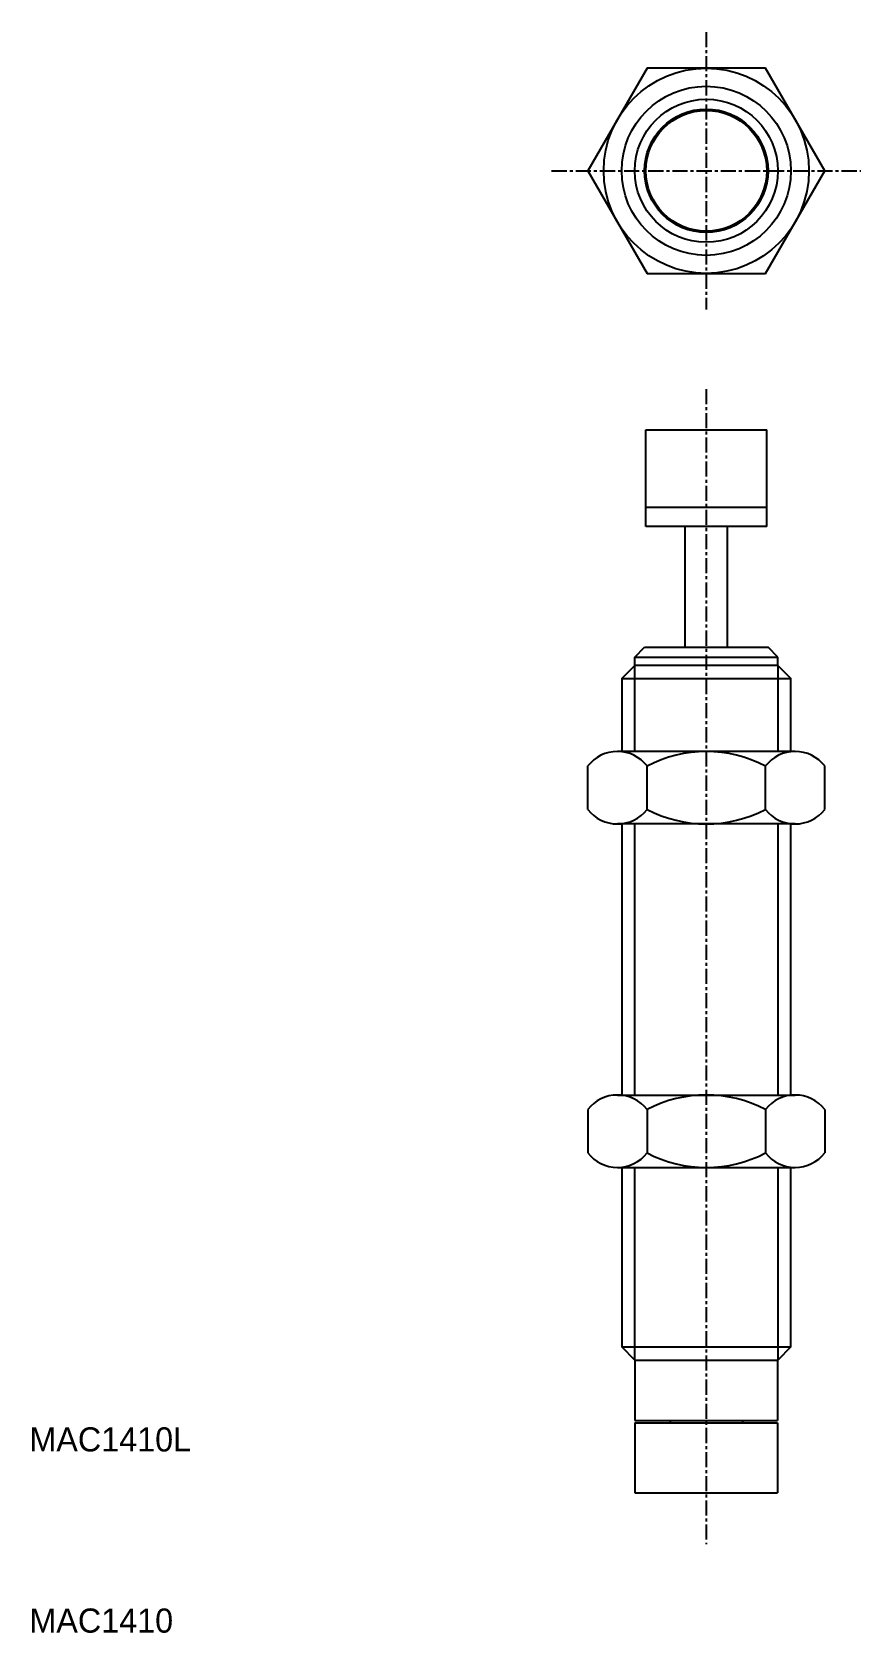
# Model space of a CAD drawing. Extents: x -6 to 63, y 7 to 139.
import ezdxf

# ---------------------------------------------------------------- set-up
doc = ezdxf.new("R2010")
doc.units = 0
doc.linetypes.add('CENTER', pattern=[2, 1.25, -0.25, 0.25, -0.25])
doc.layers.get('0').update_dxf_attribs({"linetype": 'CONTINUOUS'})
doc.layers.add('CENTER', color=1, linetype='CENTER')

msp = doc.modelspace()

# ---------------------------------------------------------------- linework, layer by layer
at = {"color": 7, "linetype": 'CONTINUOUS'}
for p, q in [((45.1, 136.04), (40.2, 127.55)), ((54.9, 136.04), (45.1, 136.04)), ((59.8, 127.55), (54.9, 136.04)), ((40.2, 127.55), (45.1, 119.06)), ((54.9, 119.06), (59.8, 127.55)), ((45.1, 119.06), (54.9, 119.06)), ((45, 106.1), (55, 106.1)), ((45, 98.1), (45, 106.1)), ((55, 98.1), (55, 106.1)), ((45, 99.7), (55, 99.7)), ((55, 98.1), (45, 98.1)), ((48.25, 88.1), (48.25, 98.1)), ((51.75, 88.1), (51.75, 98.1)), ((44.08, 87.29), (44.89, 88.1)), ((44.89, 88.1), (55.11, 88.1)), ((55.92, 87.29), (55.11, 88.1)), ((43, 85.52), (44.08, 86.6)), ((44.08, 87.29), (55.92, 87.29)), ((44.08, 86.6), (44.08, 87.29)), ((55.92, 86.6), (44.08, 86.6)), ((55.92, 86.6), (55.92, 87.29)), ((55.92, 86.6), (57, 85.52)), ((43, 85.52), (43, 79.48)), ((43, 85.52), (57, 85.52)), ((57, 79.48), (57, 85.52)), ((40.2, 74.68), (40.2, 78.28)), ((57.35, 79.48), (42.65, 79.48)), ((45.1, 74.68), (45.1, 78.28)), ((54.9, 74.68), (54.9, 78.28)), ((59.8, 74.68), (59.8, 78.28)), ((57.35, 73.48), (42.65, 73.48)), ((43, 73.48), (43, 51.04)), ((57, 51.04), (57, 73.48)), ((42.65, 51.04), (57.35, 51.04)), ((40.2, 49.84), (40.2, 46.24)), ((45.1, 49.84), (45.1, 46.24)), ((54.9, 49.84), (54.9, 46.24)), ((59.8, 49.84), (59.8, 46.24)), ((42.65, 45.04), (57.35, 45.04)), ((43, 45.04), (43, 30.18)), ((57, 30.18), (57, 45.04)), ((43, 30.18), (57, 30.18)), ((44.08, 29.1), (43, 30.18)), ((57, 30.18), (55.92, 29.1)), ((44.08, 29.1), (55.92, 29.1)), ((44.1, 29.1), (44.1, 24.1)), ((55.9, 29.1), (55.9, 24.1)), ((44.1, 24.1), (55.9, 24.1)), ((44.1, 23.9), (44.1, 18.1)), ((44.1, 23.9), (55.9, 23.9)), ((47, 24.1), (47, 23.9)), ((53, 24.1), (53, 23.9)), ((55.9, 23.9), (55.9, 18.1)), ((44.1, 18.1), (55.9, 18.1))]:
    msp.add_line(p, q, dxfattribs=at)
at = {"color": 3, "linetype": 'CONTINUOUS'}
for p, q in [((44.08, 79.48), (44.08, 86.6)), ((55.92, 86.6), (55.92, 79.48)), ((44.08, 51.04), (44.08, 73.48)), ((55.92, 73.48), (55.92, 51.04)), ((44.08, 29.1), (44.08, 45.04)), ((55.92, 45.04), (55.92, 29.1))]:
    msp.add_line(p, q, dxfattribs=at)
at = {"color": 7, "linetype": 'CONTINUOUS'}
for radius in [8.49, 7, 7, 5.11, 5]:
    msp.add_circle((50, 127.55), radius, dxfattribs=at)
at = {"color": 3, "linetype": 'CONTINUOUS'}
msp.add_circle((50, 127.55), 5.92, dxfattribs=at)
at = {"color": 7, "linetype": 'CONTINUOUS'}
for centre, radius, start, end in [((42.65, 76.38), 3.1, 90, 142.1908), ((42.65, 76.38), 3.1, 37.8092, 90), ((50, 68.87), 10.6, 62.4784, 117.5216), ((57.35, 76.38), 3.1, 90, 142.1908), ((57.35, 76.38), 3.1, 37.8092, 90), ((42.65, 76.58), 3.1, 217.8092, 270), ((42.65, 76.58), 3.1, 270, 322.1908), ((50, 84.08), 10.6, 242.4784, 297.5216), ((57.35, 76.58), 3.1, 217.8092, 270), ((57.35, 76.58), 3.1, 270, 322.1908), ((42.65, 47.94), 3.1, 90, 142.1908), ((42.65, 47.94), 3.1, 37.8092, 90), ((50, 40.44), 10.6, 62.4784, 117.5216), ((57.35, 47.94), 3.1, 90, 142.1908), ((57.35, 47.94), 3.1, 37.8092, 90), ((42.65, 48.14), 3.1, 217.8092, 270), ((42.65, 48.14), 3.1, 270, 322.1908), ((50, 55.64), 10.6, 242.4784, 297.5216), ((57.35, 48.14), 3.1, 217.8092, 270), ((57.35, 48.14), 3.1, 270, 322.1908)]:
    msp.add_arc(centre, radius, start, end, dxfattribs=at)
at = {"layer": 'CENTER', "color": 1, "linetype": 'CENTER'}
for p, q in [((50, 139.04), (50, 116.06)), ((37.2, 127.55), (62.8, 127.55)), ((50, 109.48), (50, 13.86))]:
    msp.add_line(p, q, dxfattribs=at)

# ---------------------------------------------------------------- texts
at = {"color": 7, "linetype": 'CONTINUOUS'}
for s, p in [('MAC1410L', (-6.01, 21.53)), ('MAC1410', (-6.01, 6.53))]:
    msp.add_text(s, height=2, dxfattribs=at).set_placement(p)

doc.saveas('drawing.dxf')
